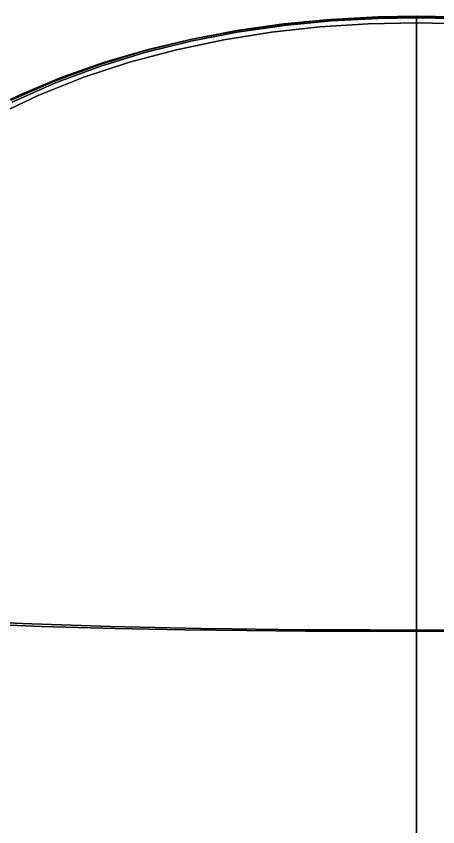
# Model space of a CAD drawing. Header units: centimetres. Extents: x -30.9 to 30.9, y -27.1 to 27.1.
# Drawn here: x -11.63 to 0.62, y 3.54 to 27.13 of the extents above; entities that cross this region are included whole.
import ezdxf

# ---------------------------------------------------------------- set-up
doc = ezdxf.new("R2010")
doc.units = ezdxf.units.CM
doc.layers.get('0').update_dxf_attribs({"true_color": 0x5890e1})

msp = doc.modelspace()

# ---------------------------------------------------------------- linework, layer by layer
at = {"color": 13, "true_color": 0xe05656}
for points in [[(-11.78, 24.684, 0), (-10.518, 25.237, 0), (-9.226, 25.714, 0), (-7.909, 26.116, 0), (-6.571, 26.446, 0), (-5.218, 26.707, 0), (-3.855, 26.902, 0), (-2.486, 27.034, 0), (-1.114, 27.108, 0), (0, 27.125, 0), (0, 27.115, 0), (-1.309, 27.09, 0), (-2.619, 27.016, 0), (-3.927, 26.887, 0), (-5.229, 26.703, 0), (-6.521, 26.459, 0), (-7.801, 26.154, 0), (-9.064, 25.784, 0), (-10.306, 25.347, 0), (-11.529, 24.839, 0), (-12.708, 24.264, 0)], [(-11.753, 24.629, 0), (-10.496, 25.184, 0), (-9.208, 25.662, 0), (-7.894, 26.065, 0), (-6.56, 26.397, 0), (-5.21, 26.66, 0), (-3.849, 26.856, 0), (-2.483, 26.99, 0), (-1.113, 27.063, 0), (0, 27.081, 0), (0, 27.125, 0), (-1.114, 27.108, 0), (-2.486, 27.034, 0), (-3.855, 26.902, 0), (-5.218, 26.707, 0), (-6.571, 26.446, 0), (-7.909, 26.116, 0), (-9.226, 25.714, 0), (-10.518, 25.237, 0), (-11.78, 24.684, 0)], [(1.309, 27.09, 0), (0, 27.115, 0), (0, 27.125, 0), (1.114, 27.108, 0)], [(1.114, 27.108, 0), (0, 27.125, 0), (0, 27.081, 0), (1.113, 27.063, 0)], [(-13.247, 9.464, 0), (-10.911, 9.368, 0), (-8.757, 9.308, 0), (-6.739, 9.27, 0), (-4.927, 9.249, 0), (-3.226, 9.236, 0), (-1.599, 9.229, 0), (0, 9.229, 0), (0, 12.039, 0), (0, 14.59, 0), (0, 16.651, 0), (0, 18.004, 0), (0, 18.701, 0), (0, 18.983, 0), (0, 19.124, 0), (0, 19.485, 0), (0, 20.075, 0), (0, 20.822, 0), (0, 21.682, 0), (0, 22.638, 0), (0, 23.683, 0), (0, 24.834, 0), (0, 26.165, 0), (0, 26.937, 0), (-1.407, 26.907, 0), (-2.812, 26.817, 0), (-4.213, 26.663, 0), (-5.603, 26.442, 0), (-6.98, 26.151, 0), (-8.337, 25.788, 0), (-9.671, 25.348, 0), (-10.978, 24.83, 0), (-12.25, 24.23, 0)], [(-12.708, 24.264, 0), (-11.529, 24.839, 0), (-10.306, 25.347, 0), (-9.064, 25.784, 0), (-7.801, 26.154, 0), (-6.521, 26.459, 0), (-5.229, 26.703, 0), (-3.927, 26.887, 0), (-2.619, 27.016, 0), (-1.309, 27.09, 0), (0, 27.115, 0), (0, 26.374, 0), (0, 25.594, 0), (0, 24.894, 0), (0, 24.392, 0), (0, 23.826, 0), (0, 23.287, 0), (0, 22.773, 0), (0, 22.282, 0), (0, 21.835, 0), (0, 21.394, 0), (0, 20.97, 0), (0, 20.573, 0), (0, 20.214, 0), (0, 19.903, 0), (0, 19.651, 0), (0, 19.468, 0), (0, 19.353, 0), (0, 19.28, 0), (0, 19.199, 0), (0, 19.07, 0), (0, 18.867, 0), (0, 18.566, 0), (0, 18.131, 0), (0, 17.528, 0), (0, 16.812, 0), (0, 15.966, 0), (0, 15.015, 0), (0, 13.983, 0), (0, 12.855, 0), (0, 11.7, 0), (0, 10.506, 0), (0, 9.266, 0), (-1.342, 9.268, 0), (-2.682, 9.274, 0), (-4.021, 9.284, 0), (-5.359, 9.3, 0), (-6.266, 9.313, 0), (-7.155, 9.329, 0), (-8.029, 9.348, 0), (-8.893, 9.37, 0), (-9.751, 9.395, 0), (-10.608, 9.424, 0), (-11.466, 9.456, 0), (-12.332, 9.492, 0)], [(-12.25, 24.23, 0), (-10.978, 24.83, 0), (-9.671, 25.348, 0), (-8.337, 25.788, 0), (-6.98, 26.151, 0), (-5.603, 26.442, 0), (-4.213, 26.663, 0), (-2.812, 26.817, 0), (-1.407, 26.907, 0), (0, 26.937, 0), (0, 26.976, 0), (0, 27.081, 0), (-1.113, 27.063, 0), (-2.483, 26.99, 0), (-3.849, 26.856, 0), (-5.21, 26.66, 0), (-6.56, 26.397, 0), (-7.894, 26.065, 0), (-9.208, 25.662, 0), (-10.496, 25.184, 0), (-11.753, 24.629, 0)], [(1.342, 9.268, 0), (0, 9.266, 0), (0, 10.506, 0), (0, 11.7, 0), (0, 12.855, 0), (0, 13.983, 0), (0, 15.015, 0), (0, 15.966, 0), (0, 16.812, 0), (0, 17.528, 0), (0, 18.131, 0), (0, 18.566, 0), (0, 18.867, 0), (0, 19.07, 0), (0, 19.199, 0), (0, 19.28, 0), (0, 19.353, 0), (0, 19.468, 0), (0, 19.651, 0), (0, 19.903, 0), (0, 20.214, 0), (0, 20.573, 0), (0, 20.97, 0), (0, 21.394, 0), (0, 21.835, 0), (0, 22.282, 0), (0, 22.773, 0), (0, 23.287, 0), (0, 23.826, 0), (0, 24.392, 0), (0, 24.894, 0), (0, 25.594, 0), (0, 26.374, 0), (0, 27.115, 0), (1.309, 27.09, 0)], [(1.113, 27.063, 0), (0, 27.081, 0), (0, 26.976, 0), (0, 26.937, 0), (1.407, 26.907, 0)], [(1.407, 26.907, 0), (0, 26.937, 0), (0, 26.165, 0), (0, 24.834, 0), (0, 23.683, 0), (0, 22.638, 0), (0, 21.682, 0), (0, 20.822, 0), (0, 20.075, 0), (0, 19.485, 0), (0, 19.124, 0), (0, 18.983, 0), (0, 18.701, 0), (0, 18.004, 0), (0, 16.651, 0), (0, 14.59, 0), (0, 12.039, 0), (0, 9.229, 0), (1.599, 9.229, 0)], [(-12.332, 9.492, 0), (-11.466, 9.456, 0), (-10.608, 9.424, 0), (-9.751, 9.395, 0), (-8.893, 9.37, 0), (-8.029, 9.348, 0), (-7.155, 9.329, 0), (-6.266, 9.313, 0), (-5.359, 9.3, 0), (-4.021, 9.284, 0), (-2.682, 9.274, 0), (-1.342, 9.268, 0), (0, 9.266, 0), (0, 8.155, 0), (0, 7.111, 0), (0, 6.064, 0), (0, 4.946, 0), (0, 3.867, 0), (0, 2.787, 0)], [(0.894, 0.641, 0), (0, 0.63, 0), (0, 1.708, 0), (0, 2.787, 0), (0, 3.867, 0), (0, 4.946, 0), (0, 6.064, 0), (0, 7.111, 0), (0, 8.155, 0), (0, 9.266, 0), (1.342, 9.268, 0)]]:
    msp.add_polyline3d(points, dxfattribs=at)
for points in [[(0, 0.645, 0), (0, 2.793, 0), (0, 5.48, 0), (0, 8.162, 0), (0, 9.229, 0), (-1.599, 9.229, 0), (-3.226, 9.236, 0), (-4.927, 9.249, 0), (-6.739, 9.27, 0), (-8.757, 9.308, 0), (-10.911, 9.368, 0), (-13.247, 9.464, 0), (-15.782, 9.564, 0), (-15.782, 7.46, 0), (-15.782, 5.307, 0), (-15.782, 3.132, 0), (-15.782, 0.951, 0), (-13.869, 0.917, 0), (-11.927, 0.878, 0), (-9.963, 0.835, 0), (-7.984, 0.791, 0), (-5.995, 0.747, 0), (-3.999, 0.707, 0), (-2, 0.672, 0)], [(0, 9.229, 0), (0, 8.162, 0), (0, 5.48, 0), (0, 2.793, 0), (0, 0.645, 0), (2, 0.672, 0), (3.999, 0.707, 0), (5.995, 0.747, 0), (7.984, 0.791, 0), (9.963, 0.835, 0), (11.927, 0.878, 0), (13.869, 0.917, 0), (15.782, 0.951, 0), (15.782, 3.132, 0), (15.782, 5.307, 0), (15.782, 7.46, 0), (15.782, 9.564, 0), (13.247, 9.464, 0), (10.911, 9.368, 0), (8.757, 9.308, 0), (6.739, 9.27, 0), (4.927, 9.249, 0), (3.226, 9.236, 0), (1.599, 9.229, 0)]]:
    msp.add_polyline3d(points, close=True, dxfattribs=at)

doc.saveas('drawing.dxf')
